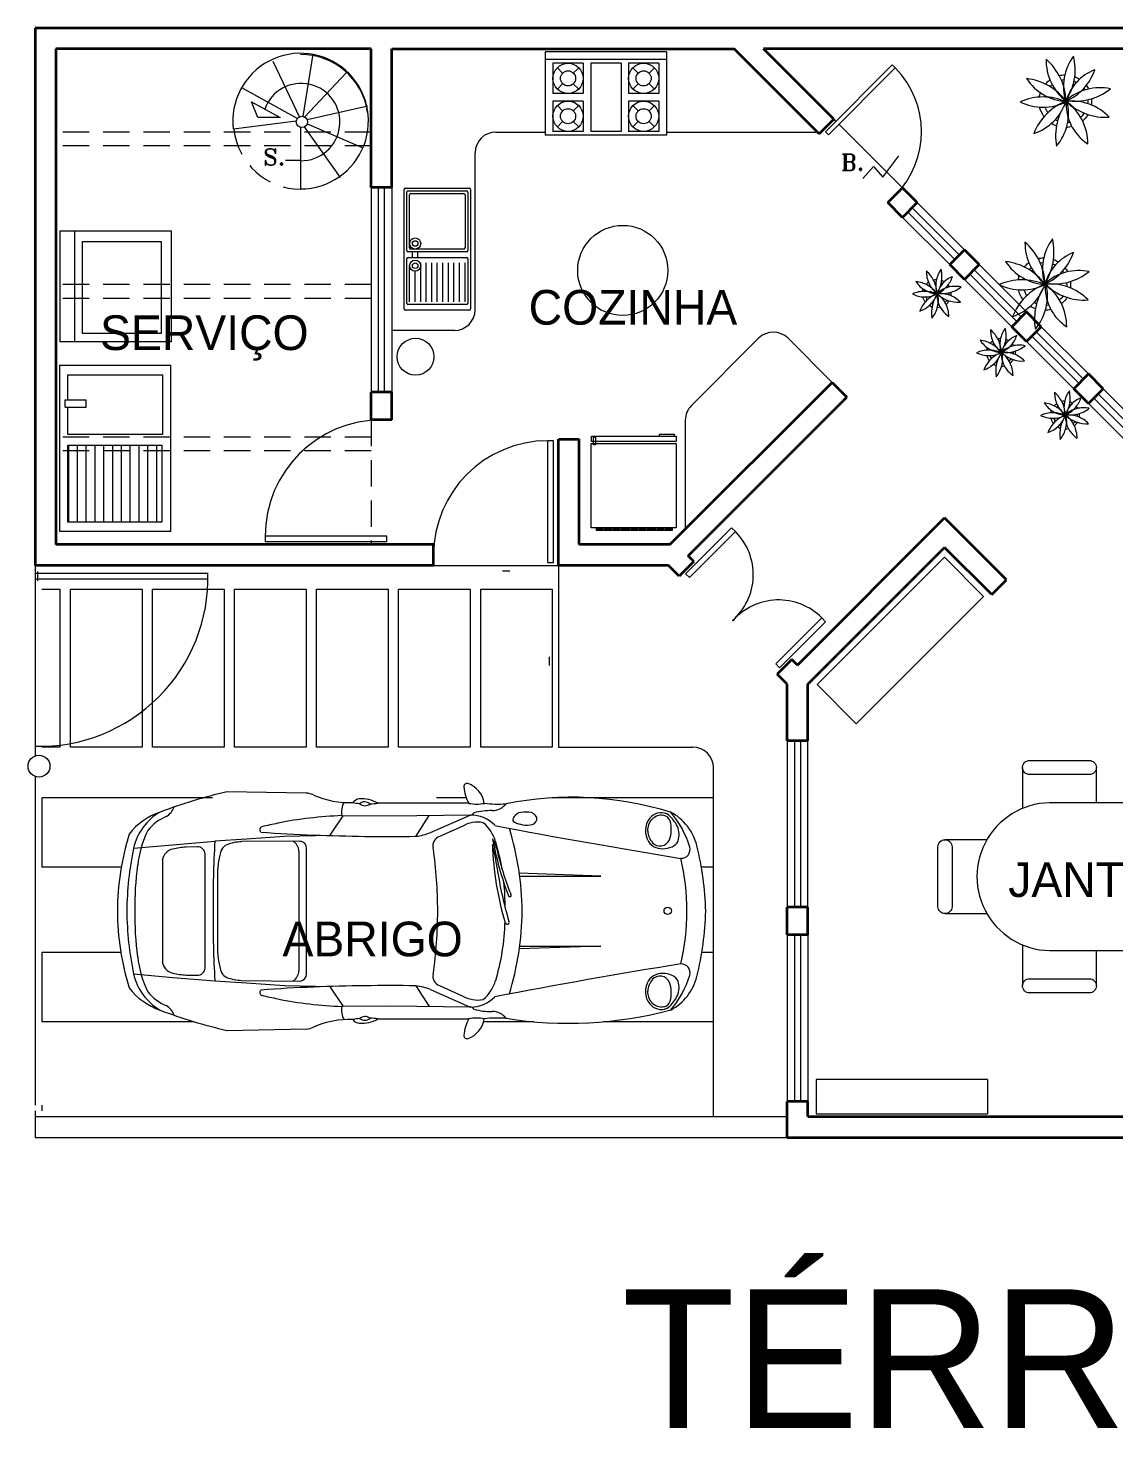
# Model space of a CAD drawing. Header units: millimetres. Extents: x 283.2 to 350.7, y 104.5 to 135.2.
# Drawn here: x 283.19 to 291.02, y 124.48 to 134.59 of the extents above; entities that cross this region are included whole.
import ezdxf

# ---------------------------------------------------------------- set-up
doc = ezdxf.new("R2010")
doc.units = ezdxf.units.MM
doc.linetypes.add('DASHED2', pattern=[9.525, 6.35, -3.175])
doc.layers.get('0').update_dxf_attribs({"lineweight": 0})
for name, color, linetype, lineweight in [('bajo', 5, 'Continuous', 13), ('carga', 6, 'Continuous', 35), ('muebles', 2, 'Continuous', 13), ('niveles', 40, 'Continuous', 0), ('nombres', 141, 'Continuous', 0), ('proyecciones', 202, 'DASHED2', 0), ('puertas y ventanas', 73, 'Continuous', 0), ('árboles', 74, 'Continuous', 0)]:
    doc.layers.add(name, color=color, linetype=linetype, lineweight=lineweight)
doc.styles.add('ROM103', font='romant.shx', dxfattribs={"height": 0.5})

msp = doc.modelspace()

# ---------------------------------------------------------------- hatches: boundary and pattern name
at = {"layer": 'niveles'}
h = msp.add_hatch(dxfattribs=at)
h.set_pattern_fill('LINE', color=256, scale=0.02, angle=90, style=0)
h.set_pattern_definition([(90, (415.88235, -8.42323), (-0.0635, 4e-18), [])])
h.paths.add_polyline_path([(283.48, 131.578), (283.48, 131.022), (284.157, 131.022), (284.157, 131.578)])

# ---------------------------------------------------------------- linework, layer by layer
at = {"layer": 'bajo'}
for p, q in [((285.667, 133.436), (285.667, 131.961)), ((285.817, 133.436), (285.817, 131.961)), ((289.606, 133.327), (289.947, 132.986)), ((289.5, 133.22), (289.841, 132.88)), ((290.053, 132.88), (290.394, 132.539)), ((289.947, 132.773), (290.288, 132.432)), ((290.5, 132.432), (290.841, 132.092)), ((290.394, 132.326), (290.735, 131.985)), ((290.947, 131.985), (291.288, 131.644)), ((290.841, 131.879), (291.182, 131.538)), ((288.667, 129.446), (288.667, 128.246)), ((288.817, 128.246), (288.817, 129.446)), ((288.667, 128.046), (288.667, 126.846)), ((288.817, 128.046), (288.817, 126.846)), ((283.242, 126.736), (288.667, 126.736)), ((283.242, 126.736), (283.242, 126.586)), ((283.242, 126.586), (288.667, 126.586))]:
    msp.add_line(p, q, dxfattribs=at)
at = {"layer": 'carga'}
for p, q in [((300.817, 134.586), (283.242, 134.586)), ((283.242, 134.586), (283.242, 130.711)), ((283.392, 134.436), (283.392, 130.861)), ((285.667, 134.436), (283.392, 134.436)), ((285.667, 133.436), (285.667, 134.436)), ((285.817, 133.436), (285.817, 134.436)), ((285.817, 134.436), (288.285, 134.436)), ((288.899, 133.822), (288.285, 134.436)), ((289.005, 133.928), (288.497, 134.436)), ((294.631, 134.436), (288.497, 134.436)), ((288.899, 133.822), (289.005, 133.928)), ((285.817, 133.436), (285.667, 133.436)), ((289.394, 133.327), (289.5, 133.433)), ((289.606, 133.327), (289.5, 133.433)), ((289.5, 133.22), (289.394, 133.327)), ((289.5, 133.22), (289.606, 133.327)), ((289.841, 132.88), (289.947, 132.986)), ((290.053, 132.88), (289.947, 132.986)), ((289.947, 132.773), (289.841, 132.88)), ((289.947, 132.773), (290.053, 132.88)), ((290.288, 132.432), (290.394, 132.539)), ((290.5, 132.432), (290.394, 132.539)), ((290.394, 132.326), (290.288, 132.432)), ((290.394, 132.326), (290.5, 132.432)), ((287.822, 130.861), (288.992, 132.031)), ((288.992, 132.031), (289.099, 131.925)), ((290.735, 131.985), (290.841, 132.092)), ((290.947, 131.985), (290.841, 132.092)), ((285.667, 131.761), (285.667, 131.961)), ((285.817, 131.961), (285.667, 131.961)), ((285.817, 131.761), (285.817, 131.961)), ((290.841, 131.879), (290.735, 131.985)), ((290.841, 131.879), (290.947, 131.985)), ((287.954, 130.78), (289.099, 131.925)), ((285.817, 131.761), (285.667, 131.761)), ((287.017, 131.621), (287.167, 131.621)), ((287.017, 130.711), (287.017, 131.621)), ((287.167, 130.861), (287.167, 131.621)), ((288.742, 129.992), (289.802, 131.053)), ((290.249, 130.606), (289.802, 131.053)), ((286.117, 130.861), (283.392, 130.861)), ((286.117, 130.711), (286.117, 130.861)), ((287.822, 130.861), (287.167, 130.861)), ((288.817, 129.855), (289.802, 130.841)), ((290.143, 130.5), (289.802, 130.841)), ((287.994, 130.74), (287.888, 130.634)), ((287.994, 130.74), (287.954, 130.78)), ((286.117, 130.711), (283.242, 130.711)), ((287.811, 130.711), (287.017, 130.711)), ((287.888, 130.634), (287.811, 130.711)), ((290.143, 130.5), (290.249, 130.606)), ((288.701, 130.032), (288.595, 129.926)), ((288.742, 129.992), (288.701, 130.032)), ((288.667, 129.855), (288.595, 129.926)), ((288.667, 129.446), (288.667, 129.855)), ((288.817, 129.446), (288.817, 129.855)), ((288.817, 129.446), (288.667, 129.446)), ((288.817, 128.246), (288.667, 128.246)), ((288.667, 128.046), (288.667, 128.246)), ((288.817, 128.046), (288.817, 128.246)), ((288.817, 128.046), (288.667, 128.046)), ((288.817, 126.846), (288.667, 126.846)), ((288.667, 126.586), (288.667, 126.846)), ((288.817, 126.736), (288.817, 126.846)), ((288.817, 126.736), (293.042, 126.736)), ((288.667, 126.586), (297.317, 126.586))]:
    msp.add_line(p, q, dxfattribs=at)
at = {"layer": 'muebles'}
for p, q in [((286.567, 133.836), (286.923, 133.836)), ((287.796, 133.836), (288.885, 133.836)), ((286.417, 132.555), (286.417, 133.686)), ((283.423, 133.124), (284.223, 133.124)), ((283.423, 132.324), (283.423, 133.124)), ((284.223, 133.124), (284.223, 132.324)), ((286.267, 132.405), (285.817, 132.405)), ((287.977, 131.864), (288.462, 132.349)), ((288.674, 132.349), (288.992, 132.031)), ((284.223, 132.324), (283.423, 132.324)), ((283.422, 132.155), (284.222, 132.155)), ((283.422, 130.955), (283.422, 132.155)), ((284.222, 130.955), (284.222, 132.155)), ((287.933, 131.758), (287.933, 130.972)), ((287.254, 131.589), (287.868, 131.589)), ((287.254, 130.983), (287.254, 131.589)), ((287.868, 131.589), (287.868, 130.983)), ((284.222, 130.955), (283.422, 130.955)), ((287.868, 130.983), (287.254, 130.983)), ((288.883, 129.851), (289.802, 130.77)), ((290.085, 130.487), (289.802, 130.77)), ((289.166, 129.568), (290.085, 130.487)), ((289.166, 129.568), (288.883, 129.851)), ((285.198, 129.069), (284.626, 129.078)), ((286.372, 128.996), (285.716, 128.996)), ((285.371, 128.766), (285.465, 128.906)), ((285.805, 128.903), (285.455, 128.906)), ((286.382, 128.91), (285.805, 128.903)), ((285.99, 128.757), (286.086, 128.907)), ((286.094, 128.785), (286.382, 128.91)), ((286.324, 128.829), (286.16, 128.755)), ((283.953, 128.672), (284.237, 128.697)), ((284.237, 128.697), (284.539, 128.722)), ((284.768, 128.737), (284.539, 128.722)), ((285.157, 128.723), (284.731, 128.719)), ((285.041, 128.755), (284.768, 128.737)), ((285.375, 128.763), (285.041, 128.755)), ((284.411, 128.681), (284.332, 128.68)), ((284.47, 128.218), (284.47, 128.629)), ((285.145, 128.65), (285.145, 128.218)), ((285.2, 128.218), (285.2, 128.671)), ((284.161, 128.585), (284.161, 128.218)), ((284.559, 128.492), (284.559, 128.218)), ((287.324, 128.471), (286.735, 128.492)), ((286.738, 128.471), (287.324, 128.471)), ((284.161, 128.218), (284.161, 127.852)), ((284.47, 127.807), (284.47, 128.218)), ((284.559, 128.218), (284.559, 127.944)), ((285.145, 128.218), (285.145, 127.787)), ((285.2, 127.766), (285.2, 128.218)), ((287.324, 127.966), (286.735, 127.945)), ((286.738, 127.966), (287.324, 127.966)), ((283.953, 127.765), (284.237, 127.739)), ((284.237, 127.739), (284.539, 127.715)), ((284.332, 127.757), (284.411, 127.756)), ((284.539, 127.715), (284.768, 127.7)), ((284.731, 127.718), (285.157, 127.714)), ((284.768, 127.7), (285.041, 127.682)), ((285.041, 127.682), (285.375, 127.674)), ((285.371, 127.67), (285.465, 127.531)), ((285.99, 127.68), (286.086, 127.53)), ((286.094, 127.652), (286.382, 127.526)), ((286.16, 127.681), (286.324, 127.608)), ((285.805, 127.533), (285.455, 127.531)), ((286.382, 127.526), (285.805, 127.533)), ((285.716, 127.441), (286.372, 127.441)), ((284.626, 127.358), (285.198, 127.368)), ((290.112, 127.003), (288.877, 127.003)), ((288.877, 127.003), (288.877, 126.757)), ((290.112, 127.003), (290.112, 126.757)), ((288.877, 126.757), (290.112, 126.757))]:
    msp.add_line(p, q, dxfattribs=at)
at = {"layer": 'muebles', "linetype": 'ByBlock'}
msp.add_line((287.796, 133.814), (286.923, 133.814), dxfattribs=at)
at = {"layer": 'muebles', "linetype": 'Continuous'}
for points in [[(290.898, 128.999), (290.898, 129.12), (290.898, 129.254, -0.414214), (290.847, 129.203), (290.416, 129.203, -0.414214), (290.365, 129.254, -0.414214), (290.416, 129.304), (290.847, 129.304, -0.414214), (290.898, 129.254, -0.414214), (290.847, 129.203), (290.416, 129.203, -0.414214), (290.365, 129.254), (290.365, 129.12), (290.365, 128.958)], [(290.109, 128.733), (289.939, 128.733), (289.806, 128.733, -0.414214), (289.857, 128.682), (289.857, 128.25, -0.414214), (289.806, 128.2, -0.414214), (289.755, 128.25), (289.755, 128.682, -0.414214), (289.806, 128.733, -0.414214), (289.857, 128.682), (289.857, 128.25, -0.414214), (289.806, 128.2), (289.939, 128.2), (290.109, 128.2)], [(290.365, 127.974), (290.365, 127.812), (290.365, 127.679, -0.414214), (290.416, 127.73), (290.847, 127.73, -0.414214), (290.898, 127.679, -0.414214), (290.847, 127.628), (290.416, 127.628, -0.414214), (290.365, 127.679, -0.414214), (290.416, 127.73), (290.847, 127.73, -0.414214), (290.898, 127.679), (290.898, 127.812), (290.898, 127.934)]]:
    msp.add_lwpolyline(points, format="xyb", dxfattribs=at)
msp.add_lwpolyline([(290.596, 127.934), (291.372, 127.934, 1), (291.372, 128.999), (290.596, 128.999, 1.05)], format="xyb", close=True, dxfattribs=at)
at = {"layer": 'muebles'}
for centre, radius in [((287.482, 132.838), 0.325), ((285.987, 132.216), 0.133), ((283.271, 129.263), 0.0789), ((287.806, 128.22), 0.0266)]:
    msp.add_circle(centre, radius, dxfattribs=at)
for centre, radius, start, end in [((286.567, 133.686), 0.15, 90, 180), ((286.267, 132.555), 0.15, 270, 0), ((288.568, 132.243), 0.15, 45, 135), ((288.083, 131.758), 0.15, 135, 180), ((286.359, 129.116), 0.023, 70.1431, 183.8648), ((286.607, 129.132), 0.272, 183.8648, 210.1685), ((286.305, 128.968), 0.18, 8.8679, 70.1431), ((285.426, 125.573), 3.595, 102.8425, 110.8764), ((285.183, 128.903), 0.167, 66.4092, 84.8776), ((285.515, 129.662), 0.662, 246.4092, 271.8107), ((285.583, 128.934), 0.13, 148.6574, 192.267), ((285.587, 128.965), 0.0622, 95.3542, 145.4257), ((285.641, 129.555), 0.564, 259.3013, 264.1004), ((285.599, 128.801), 0.227, 59.147, 94.6086), ((285.619, 128.944), 0.0619, 49.4755, 126.66), ((285.641, 129.555), 0.564, 271.9386, 277.6657), ((286.428, 129.29), 0.3, 259.298, 280.702), ((286.583, 129.864), 0.874, 263.421, 273.7212), ((287.115, 126.642), 2.397, 72.7145, 101.4332), ((284.287, 128.499), 0.456, 108.1752, 143.18), ((284.343, 128.586), 0.399, 119.8026, 167.5748), ((284.313, 128.595), 0.329, 112.1318, 141.4509), ((284.124, 129.01), 0.128, 300.5565, 341.0931), ((285.574, 125.9), 3.009, 92.2624, 101.1315), ((285.623, 129.038), 0.06, 228.0423, 308.0932), ((286.382, 128.939), 0.0287, 270.59, 334.0552), ((286.384, 128.668), 0.243, 44.0395, 90.269), ((286.534, 128.438), 0.505, 89.2761, 104.4814), ((286.542, 129.064), 0.121, 269.0984, 323.6975), ((286.759, 128.857), 0.0745, 111.2471, 155.9991), ((286.785, 128.623), 0.309, 86.289, 99.9756), ((286.806, 128.872), 0.0587, 19.9709, 91.0187), ((287.76, 128.822), 0.106, 67.5905, 142.0099), ((287.762, 128.81), 0.0991, 80.8837, 135.6821), ((287.769, 128.852), 0.0561, 15.8822, 80.8837), ((287.65, 128.721), 0.25, 28.3468, 52.972), ((287.651, 128.598), 0.377, 14.1439, 62.0659), ((287.283, 128.472), 0.713, 16.9737, 40.1644), ((284.72, 128.471), 0.741, 153.6533, 174.0413), ((284.884, 128.806), 0.021, 103.6161, 235.3891), ((285.515, 126.202), 2.7, 101.1315, 103.6161), ((286.433, 128.651), 0.209, 78.259, 121.4614), ((286.289, 128.636), 0.288, 16.6895, 49.6979), ((295.571, 176.002), 48.02, 259.1821, 260.8095), ((284.594, 128.187), 2.163, 0.8207, 16.9087), ((286.711, 128.879), 0.0224, 157.0168, 240.8966), ((286.81, 129.127), 0.29, 247.6789, 260.1369), ((286.792, 128.999), 0.161, 258.7083, 283.6051), ((286.82, 128.884), 0.0421, 283.6051, 10.8943), ((287.791, 128.798), 0.146, 142.0099, 212.6271), ((287.77, 128.803), 0.109, 135.6821, 183.9375), ((287.802, 128.805), 0.141, 183.9375, 221.0448), ((287.613, 128.808), 0.219, 339.8732, 15.8822), ((287.737, 128.768), 0.151, 348.3714, 28.3468), ((285.74, 128.207), 1.904, 162.7318, 179.6571), ((292, 128.272), 7.474, 176.5489, 180.4114), ((284.651, 128.632), 0.069, 110.6716, 155.0531), ((284.748, 128.374), 0.345, 92.7923, 110.6716), ((285.416, 134.819), 6.055, 264.8428, 268.4528), ((285.064, 128.652), 0.0806, 358.3469, 60.5779), ((285.15, 128.673), 0.05, 356.6613, 81.6502), ((285.79, 141.475), 12.719, 267.5803, 270.8999), ((285.947, 129.132), 0.377, 276.5342, 292.9878), ((286.18, 128.691), 0.0678, 106.8548, 194.226), ((288.693, 128.759), 2.152, 181.6045, 196.9212), ((284.809, 128.27), 1.786, 8.2627, 13.8902), ((288.949, 129.184), 2.447, 190.4806, 200.4589), ((286.364, 128.626), 0.212, 12.8462, 32.2634), ((285.021, 128.256), 1.612, 9.5681, 16.6895), ((287.757, 128.777), 0.106, 212.6271, 249.5137), ((287.75, 128.761), 0.0734, 221.0448, 337.4369), ((287.814, 128.752), 0.0721, 302.2073, 348.3714), ((286.293, 128.192), 2.389, 168.4166, 179.3674), ((284.257, 128.57), 0.0977, 102.2843, 171.4071), ((284.393, 127.946), 0.736, 94.7675, 102.2843), ((284.414, 128.625), 0.0564, 4.5093, 93.2074), ((285.006, 128.504), 0.447, 159.3212, 181.4437), ((282.556, 128.195), 3.591, 0.3658, 7.6579), ((288.829, 129.188), 2.316, 192.8462, 201.4384), ((287.773, 128.818), 0.15, 249.5137, 302.2073), ((287.905, 128.661), 0.0622, 266.5497, 16.9737), ((286.092, 128.201), 1.853, 0.5385, 12.4164), ((285.937, 128.166), 2.144, 1.3863, 14.1439), ((286.212, 128.239), 2.251, 172.1028, 180.5274), ((289.203, 128.909), 2.655, 188.2627, 196.7299), ((285.021, 128.256), 1.612, 359.6179, 5.9686), ((286.667, 128.333), 0.0107, 200.4589, 54.6463), ((285.74, 128.23), 1.904, 180.3429, 197.2682), ((286.293, 128.245), 2.389, 180.6326, 191.5834), ((286.212, 128.198), 2.251, 179.4726, 187.8972), ((292, 128.165), 7.474, 179.5886, 183.4511), ((282.556, 128.241), 3.591, 352.3421, 359.6342), ((284.594, 128.249), 2.163, 343.0913, 359.1793), ((286.092, 128.236), 1.853, 347.5836, 359.4615), ((285.937, 128.27), 2.144, 345.8561, 358.6137), ((285.021, 128.181), 1.612, 343.3105, 358.5788), ((286.648, 128.137), 0.0143, 196.9212, 29.452), ((284.72, 127.965), 0.741, 185.9587, 206.3467), ((285.006, 127.933), 0.447, 178.5563, 200.6788), ((284.257, 127.867), 0.0977, 188.5929, 257.7157), ((284.414, 127.812), 0.0564, 266.7926, 355.4907), ((285.064, 127.785), 0.0806, 299.4221, 1.6531), ((295.571, 80.434), 48.02, 99.1905, 100.8179), ((287.905, 127.775), 0.0622, 343.0263, 93.4503), ((284.343, 127.851), 0.399, 192.4252, 240.1974), ((284.393, 128.49), 0.736, 257.7157, 265.2325), ((284.651, 127.804), 0.069, 204.9469, 249.3284), ((284.748, 128.063), 0.345, 249.3284, 267.2077), ((285.15, 127.763), 0.05, 278.3498, 3.3387), ((285.79, 114.962), 12.719, 89.1001, 92.4197), ((286.18, 127.746), 0.0678, 165.774, 253.1452), ((286.289, 127.801), 0.288, 310.3021, 343.3105), ((287.791, 127.639), 0.146, 147.3729, 217.9901), ((287.802, 127.632), 0.141, 138.9552, 176.0625), ((287.757, 127.66), 0.106, 110.4863, 147.3729), ((287.75, 127.676), 0.0734, 22.5631, 138.9552), ((287.773, 127.619), 0.15, 57.7927, 110.4863), ((287.613, 127.629), 0.219, 344.1178, 20.1268), ((287.283, 127.965), 0.713, 319.8356, 343.0263), ((287.651, 127.838), 0.377, 297.9341, 345.8561), ((287.814, 127.685), 0.0721, 11.6286, 57.7927), ((287.737, 127.669), 0.151, 331.6532, 11.6286), ((284.287, 127.938), 0.456, 216.82, 251.8248), ((284.313, 127.841), 0.329, 218.5491, 247.8682), ((284.884, 127.63), 0.021, 124.6109, 256.3839), ((285.416, 121.617), 6.055, 91.5472, 95.1572), ((285.515, 130.235), 2.7, 256.3839, 258.8685), ((285.574, 130.537), 3.009, 258.8685, 267.7376), ((285.947, 127.305), 0.377, 67.0122, 83.4658), ((286.433, 127.786), 0.209, 238.5386, 281.741), ((286.384, 127.769), 0.243, 269.731, 315.9605), ((287.77, 127.634), 0.109, 176.0625, 224.3179), ((287.65, 127.716), 0.25, 307.028, 331.6532), ((285.426, 130.863), 3.595, 249.1236, 257.1575), ((284.124, 127.426), 0.128, 18.9069, 59.4435), ((285.583, 127.503), 0.13, 167.733, 211.3426), ((286.382, 127.498), 0.0287, 25.9448, 89.41), ((286.534, 127.999), 0.505, 255.5186, 270.7239), ((286.542, 127.373), 0.121, 36.3025, 90.9016), ((287.092, 130.25), 2.841, 260.8502, 285.0021), ((287.76, 127.615), 0.106, 217.9901, 292.4095), ((287.762, 127.627), 0.0991, 224.3179, 279.1163), ((287.769, 127.584), 0.0561, 279.1163, 344.1178), ((285.183, 127.534), 0.167, 275.1224, 293.5908), ((285.515, 126.775), 0.662, 88.1893, 113.5908), ((285.641, 126.882), 0.564, 95.8996, 100.6987), ((285.587, 127.471), 0.0622, 214.5743, 264.6458), ((285.599, 127.636), 0.227, 265.3914, 300.853), ((285.623, 127.398), 0.06, 51.9068, 131.9577), ((285.619, 127.493), 0.0619, 233.34, 310.5245), ((285.641, 126.882), 0.564, 82.3343, 88.0614), ((286.607, 127.304), 0.272, 149.8315, 176.1352), ((286.305, 127.469), 0.18, 289.8569, 351.1321), ((286.428, 127.147), 0.3, 79.298, 100.702), ((286.583, 126.573), 0.874, 86.2788, 96.579), ((286.359, 127.321), 0.023, 176.1352, 289.8569)]:
    msp.add_arc(centre, radius, start, end, dxfattribs=at)
at = {"layer": 'niveles', "linetype": 'ByBlock'}
for p, q in [((286.923, 134.414), (286.923, 133.814)), ((287.796, 134.414), (286.923, 134.414)), ((287.796, 134.359), (286.923, 134.359)), ((287.796, 134.414), (287.796, 133.814)), ((286.978, 134.332), (286.978, 134.114)), ((287.196, 134.332), (286.978, 134.332)), ((287.01, 134.3), (287.048, 134.261)), ((287.164, 134.3), (287.125, 134.261)), ((287.196, 134.332), (287.196, 134.114)), ((287.251, 134.332), (287.251, 133.841)), ((287.469, 134.332), (287.251, 134.332)), ((287.469, 134.332), (287.469, 133.841)), ((287.741, 134.332), (287.523, 134.332)), ((287.523, 134.332), (287.523, 134.114)), ((287.555, 134.3), (287.594, 134.261)), ((287.71, 134.3), (287.671, 134.261)), ((287.741, 134.332), (287.741, 134.114)), ((287.048, 134.184), (287.01, 134.146)), ((287.125, 134.184), (287.164, 134.146)), ((287.594, 134.184), (287.555, 134.146)), ((287.671, 134.184), (287.71, 134.146)), ((287.196, 134.114), (286.978, 134.114)), ((287.196, 134.059), (286.978, 134.059)), ((286.978, 134.059), (286.978, 133.841)), ((287.196, 134.059), (287.196, 133.841)), ((287.741, 134.114), (287.523, 134.114)), ((287.741, 134.059), (287.523, 134.059)), ((287.523, 134.059), (287.523, 133.841)), ((287.741, 134.059), (287.741, 133.841)), ((287.01, 134.027), (287.048, 133.989)), ((287.164, 134.027), (287.125, 133.989)), ((287.555, 134.027), (287.594, 133.989)), ((287.71, 134.027), (287.671, 133.989)), ((287.048, 133.911), (287.01, 133.873)), ((287.125, 133.911), (287.164, 133.873)), ((287.594, 133.911), (287.555, 133.873)), ((287.671, 133.911), (287.71, 133.873)), ((287.196, 133.841), (286.978, 133.841)), ((287.469, 133.841), (287.251, 133.841)), ((287.741, 133.841), (287.523, 133.841)), ((285.904, 132.562), (285.904, 133.422)), ((285.914, 133.432), (286.374, 133.432)), ((285.924, 132.982), (285.924, 133.402)), ((285.934, 133.412), (286.354, 133.412)), ((285.944, 133.002), (285.944, 133.382)), ((285.954, 133.392), (286.334, 133.392)), ((286.344, 133.382), (286.344, 133.002)), ((286.364, 133.402), (286.364, 132.982)), ((286.384, 133.422), (286.384, 132.562)), ((286.354, 132.972), (285.934, 132.972)), ((286.334, 132.992), (285.954, 132.992)), ((285.964, 132.932), (285.964, 132.972)), ((286.004, 132.932), (286.004, 132.972)), ((285.924, 132.602), (285.924, 132.922)), ((285.934, 132.932), (286.354, 132.932)), ((285.944, 132.612), (285.944, 132.872)), ((286.024, 132.612), (286.024, 132.892)), ((286.064, 132.612), (286.064, 132.892)), ((286.104, 132.612), (286.104, 132.892)), ((286.144, 132.612), (286.144, 132.892)), ((286.184, 132.612), (286.184, 132.892)), ((286.224, 132.612), (286.224, 132.892)), ((286.264, 132.612), (286.264, 132.892)), ((286.304, 132.612), (286.304, 132.892)), ((286.344, 132.612), (286.344, 132.892)), ((286.364, 132.922), (286.364, 132.602)), ((285.984, 132.612), (285.984, 132.832)), ((286.374, 132.552), (285.914, 132.552)), ((286.354, 132.592), (285.934, 132.592)), ((285.984, 132.612), (285.984, 132.612)), ((286.064, 132.612), (286.064, 132.612)), ((286.104, 132.612), (286.104, 132.612)), ((286.144, 132.612), (286.144, 132.612)), ((286.184, 132.612), (286.184, 132.612))]:
    msp.add_line(p, q, dxfattribs=at)
at = {"layer": 'niveles'}
for p, q in [((289.005, 133.928), (289.019, 133.913)), ((289.04, 133.892), (289.5, 133.433)), ((283.526, 133.121), (283.526, 132.329)), ((283.456, 131.903), (283.456, 131.853)), ((283.611, 131.903), (283.456, 131.903)), ((283.459, 131.853), (283.611, 131.853)), ((283.611, 131.853), (283.611, 131.903)), ((287.255, 131.604), (287.255, 131.642)), ((287.255, 131.642), (287.867, 131.642)), ((287.271, 131.58), (287.271, 131.636)), ((287.271, 131.636), (287.284, 131.636)), ((287.284, 131.636), (287.284, 131.58)), ((287.855, 131.656), (287.744, 131.656)), ((287.744, 131.656), (287.744, 131.642)), ((287.855, 131.642), (287.855, 131.656)), ((287.867, 131.642), (287.867, 131.604)), ((287.867, 131.604), (287.255, 131.604)), ((287.284, 131.58), (287.271, 131.58)), ((287.289, 130.983), (287.289, 130.962)), ((287.839, 130.962), (287.289, 130.962)), ((287.299, 130.983), (287.299, 130.962)), ((287.309, 130.983), (287.309, 130.962)), ((287.319, 130.983), (287.319, 130.962)), ((287.329, 130.983), (287.329, 130.962)), ((287.339, 130.983), (287.339, 130.962)), ((287.349, 130.983), (287.349, 130.962)), ((287.359, 130.983), (287.359, 130.962)), ((287.369, 130.983), (287.369, 130.962)), ((287.379, 130.983), (287.379, 130.962)), ((287.389, 130.983), (287.389, 130.962)), ((287.399, 130.983), (287.399, 130.962)), ((287.409, 130.983), (287.409, 130.962)), ((287.419, 130.983), (287.419, 130.962)), ((287.429, 130.983), (287.429, 130.962)), ((287.439, 130.983), (287.439, 130.962)), ((287.449, 130.983), (287.449, 130.962)), ((287.459, 130.983), (287.459, 130.962)), ((287.469, 130.983), (287.469, 130.962)), ((287.479, 130.983), (287.479, 130.962)), ((287.489, 130.983), (287.489, 130.962)), ((287.499, 130.983), (287.499, 130.962)), ((287.509, 130.983), (287.509, 130.962)), ((287.519, 130.983), (287.519, 130.962)), ((287.529, 130.983), (287.529, 130.962)), ((287.539, 130.983), (287.539, 130.962)), ((287.549, 130.983), (287.549, 130.962)), ((287.559, 130.983), (287.559, 130.962)), ((287.569, 130.983), (287.569, 130.962)), ((287.579, 130.983), (287.579, 130.962)), ((287.589, 130.983), (287.589, 130.962)), ((287.599, 130.983), (287.599, 130.962)), ((287.609, 130.983), (287.609, 130.962)), ((287.619, 130.983), (287.619, 130.962)), ((287.629, 130.983), (287.629, 130.962)), ((287.639, 130.983), (287.639, 130.962)), ((287.649, 130.983), (287.649, 130.962)), ((287.659, 130.983), (287.659, 130.962)), ((287.669, 130.983), (287.669, 130.962)), ((287.679, 130.983), (287.679, 130.962)), ((287.689, 130.983), (287.689, 130.962)), ((287.699, 130.983), (287.699, 130.962)), ((287.709, 130.983), (287.709, 130.962)), ((287.719, 130.983), (287.719, 130.962)), ((287.729, 130.983), (287.729, 130.962)), ((287.739, 130.983), (287.739, 130.962)), ((287.749, 130.983), (287.749, 130.962)), ((287.759, 130.983), (287.759, 130.962)), ((287.769, 130.983), (287.769, 130.962)), ((287.779, 130.983), (287.779, 130.962)), ((287.789, 130.983), (287.789, 130.962)), ((287.799, 130.983), (287.799, 130.962)), ((287.809, 130.983), (287.809, 130.962)), ((287.819, 130.983), (287.819, 130.962)), ((287.829, 130.983), (287.829, 130.962)), ((287.839, 130.983), (287.839, 130.962)), ((283.242, 130.711), (283.242, 129.337)), ((286.117, 130.711), (287.017, 130.711)), ((287.017, 130.711), (287.017, 129.401)), ((287.017, 129.401), (287.986, 129.401)), ((288.136, 126.736), (288.136, 129.251)), ((283.242, 129.19), (283.242, 126.819)), ((284.523, 129.035), (283.292, 129.035)), ((283.292, 129.035), (283.292, 128.535)), ((286.353, 129.035), (286.138, 129.035)), ((288.136, 129.035), (286.972, 129.035)), ((283.864, 128.535), (283.292, 128.535)), ((288.136, 128.535), (288.049, 128.535)), ((283.861, 127.92), (283.292, 127.92)), ((283.292, 127.92), (283.292, 127.42)), ((288.136, 127.92), (288.052, 127.92)), ((284.393, 127.42), (283.292, 127.42)), ((286.841, 127.42), (286.479, 127.42)), ((288.136, 127.42), (287.343, 127.42)), ((283.242, 126.779), (283.242, 126.736))]:
    msp.add_line(p, q, dxfattribs=at)
for points in [[(284.151, 133.046), (284.151, 132.384), (283.584, 132.384), (283.584, 133.046)], [(283.48, 131.022), (283.48, 131.578), (284.157, 131.578), (284.157, 131.022)], [(283.498, 130.54), (284.014, 130.54), (284.014, 129.401), (283.498, 129.401)], [(284.09, 130.54), (284.606, 130.54), (284.606, 129.401), (284.09, 129.401)], [(284.681, 130.54), (285.197, 130.54), (285.197, 129.401), (284.681, 129.401)], [(285.273, 130.54), (285.789, 130.54), (285.789, 129.401), (285.273, 129.401)], [(285.865, 130.54), (286.381, 130.54), (286.381, 129.401), (285.865, 129.401)], [(286.457, 130.54), (286.972, 130.54), (286.972, 129.401), (286.457, 129.401)]]:
    msp.add_lwpolyline(points, close=True, dxfattribs=at)
for points in [[(283.48, 131.903), (283.48, 132.084), (284.162, 132.084), (284.162, 131.654), (283.48, 131.654), (283.48, 131.853)], [(283.292, 130.54), (283.422, 130.54), (283.422, 129.401), (283.292, 129.401)]]:
    msp.add_lwpolyline(points, dxfattribs=at)
at = {"layer": 'niveles', "linetype": 'ByBlock'}
for centre, radius in [((287.087, 134.223), 0.109), ((287.087, 134.223), 0.0545), ((287.632, 134.223), 0.109), ((287.632, 134.223), 0.0545), ((287.087, 133.95), 0.109), ((287.632, 133.95), 0.109), ((287.087, 133.95), 0.0545), ((287.632, 133.95), 0.0545), ((285.984, 133.032), 0.04), ((285.984, 133.032), 0.02), ((285.984, 132.872), 0.04), ((285.984, 132.872), 0.02)]:
    msp.add_circle(centre, radius, dxfattribs=at)
for centre, start, end in [((285.914, 133.422), 90, 180), ((285.934, 133.402), 90, 180), ((285.954, 133.382), 90, 180), ((286.334, 133.382), 0, 90), ((286.354, 133.402), 0, 90), ((286.374, 133.422), 0, 90), ((285.934, 132.982), 180, 270), ((285.954, 133.002), 180, 270), ((286.334, 133.002), 270, 0), ((286.354, 132.982), 270, 360), ((285.934, 132.922), 90, 180), ((286.354, 132.922), 0, 90), ((285.914, 132.562), 180, 270), ((285.934, 132.602), 180, 270), ((286.354, 132.602), 270, 360), ((286.374, 132.562), 270, 0)]:
    msp.add_arc(centre, 0.01, start, end, dxfattribs=at)
at = {"layer": 'niveles'}
msp.add_arc((287.986, 129.251), 0.15, 0, 90, dxfattribs=at)
at = {"layer": 'nombres'}
for p, q in [((289.357, 133.511), (289.472, 133.664)), ((289.214, 133.502), (289.291, 133.588)), ((289.291, 133.588), (289.357, 133.511)), ((286.613, 130.672), (286.666, 130.672)), ((286.953, 129.988), (286.953, 130.052))]:
    msp.add_line(p, q, dxfattribs=at)
at = {"layer": 'proyecciones', "ltscale": 0.03}
for p, q in [((285.667, 133.836), (283.392, 133.836)), ((285.667, 133.736), (283.392, 133.736)), ((285.667, 132.736), (283.392, 132.736)), ((285.667, 132.636), (283.392, 132.636)), ((285.667, 131.761), (285.667, 130.861)), ((285.667, 131.636), (283.392, 131.636)), ((285.667, 131.536), (283.392, 131.536))]:
    msp.add_line(p, q, dxfattribs=at)
msp.add_arc((285.16, 133.909), 0.486, 186.2106, 269.7808, dxfattribs=at)
at = {"layer": 'puertas y ventanas'}
for p, q in [((285.246, 134.398), (285.173, 133.949)), ((285.15, 133.946), (284.96, 134.345)), ((285.187, 133.944), (285.488, 134.266)), ((288.944, 133.838), (289.426, 134.32)), ((288.965, 133.817), (289.447, 134.299)), ((289.447, 134.299), (289.426, 134.32)), ((284.731, 134.156), (285.135, 133.933)), ((284.804, 134.054), (285.011, 133.94)), ((284.849, 133.94), (284.804, 134.054)), ((285.643, 134.022), (285.204, 133.924)), ((285.127, 133.914), (284.674, 133.856)), ((285.011, 133.94), (284.849, 133.94)), ((285.158, 133.87), (285.158, 133.425)), ((285.446, 133.509), (285.187, 133.874)), ((285.205, 133.895), (285.603, 133.724)), ((288.944, 133.838), (288.965, 133.817)), ((285.158, 133.63), (285.049, 133.63)), ((285.72, 131.961), (285.72, 133.436)), ((285.764, 131.961), (285.764, 133.436)), ((289.878, 132.917), (289.537, 133.258)), ((289.91, 132.948), (289.569, 133.289)), ((290.357, 132.501), (290.016, 132.842)), ((290.325, 132.47), (289.985, 132.811)), ((290.773, 132.023), (290.432, 132.364)), ((290.804, 132.054), (290.463, 132.395)), ((291.251, 131.607), (290.91, 131.948)), ((291.22, 131.576), (290.879, 131.917)), ((286.941, 130.731), (286.941, 131.61)), ((286.981, 131.61), (286.941, 131.61)), ((286.981, 130.731), (286.981, 131.61)), ((284.902, 130.921), (284.902, 130.881)), ((285.781, 130.921), (284.902, 130.921)), ((285.781, 130.881), (285.781, 130.921)), ((288.265, 130.982), (287.934, 130.651)), ((288.295, 130.955), (287.963, 130.623)), ((288.295, 130.955), (288.265, 130.982)), ((285.781, 130.881), (284.902, 130.881)), ((286.941, 130.731), (286.981, 130.731)), ((283.242, 130.654), (284.49, 130.654)), ((283.242, 130.614), (284.49, 130.614)), ((283.261, 130.667), (283.261, 130.599)), ((287.934, 130.651), (287.963, 130.623)), ((288.273, 130.313), (288.274, 130.311)), ((288.917, 130.333), (288.585, 130.001)), ((288.917, 130.333), (288.945, 130.305)), ((288.944, 130.303), (288.613, 129.973)), ((288.585, 130.001), (288.613, 129.973)), ((288.72, 129.446), (288.72, 128.246)), ((288.764, 129.446), (288.764, 128.246)), ((288.72, 128.046), (288.72, 126.846)), ((288.764, 128.046), (288.764, 126.846)), ((283.292, 126.819), (283.291, 126.779))]:
    msp.add_line(p, q, dxfattribs=at)
msp.add_circle((285.167, 133.909), 0.0403, dxfattribs=at)
for centre, radius, start, end in [((285.158, 133.915), 0.489, 270.0332, 186.9181), ((285.16, 133.909), 0.486, 8.1517, 90.2855), ((288.987, 133.839), 0.65, 315, 45), ((285.162, 133.908), 0.279, 269.2415, 160.4673), ((285.742, 130.921), 0.84, 90, 180), ((286.941, 130.786), 0.824, 90, 180), ((287.983, 130.644), 0.44, 311.1399, 45), ((283.274, 130.622), 1.216, 268.457, 1.5041), ((288.606, 130.022), 0.44, 45, 138.8601)]:
    msp.add_arc(centre, radius, start, end, dxfattribs=at)
at = {"layer": 'árboles', "linetype": 'Continuous'}
for points in [[(290.68, 134.058, 0.103054), (290.639, 134.225, 0.103089), (290.535, 134.361, 0.116445), (290.572, 134.193, 0.116489)], [(290.676, 134.058, 0.103081), (290.739, 134.214, 0.103069), (290.733, 134.383, 0.116479), (290.666, 134.227, 0.116464)], [(290.68, 134.059, 0.103098), (290.807, 134.15, 0.103057), (290.886, 134.285, 0.1165), (290.756, 134.196, 0.116448)], [(290.681, 134.056, 0.103066), (290.555, 134.168, 0.103096), (290.395, 134.221, 0.116459), (290.518, 134.104, 0.116496)], [(290.68, 134.063, 0.103091), (290.849, 134.072, 0.103074), (290.999, 134.148, 0.11649), (290.83, 134.143, 0.116468)], [(290.68, 134.054, 0.103091), (290.514, 134.089, 0.103091), (290.349, 134.054, 0.116489), (290.514, 134.015, 0.116489)], [(290.68, 134.059, 0.103096), (290.539, 133.966, 0.103062), (290.446, 133.825, 0.116497), (290.591, 133.914, 0.116454)], [(290.687, 134.059, 0.101826), (290.615, 133.904, 0.101811), (290.61, 133.733, 0.116473), (290.687, 133.887, 0.116454)], [(290.68, 134.056, 0.103075), (290.824, 133.967, 0.103102), (290.991, 133.943, 0.116469), (290.849, 134.036, 0.116502)], [(290.68, 134.059, 0.086969), (290.695, 133.939, 0.086986), (290.749, 133.832, 0.087005), (290.837, 133.75, 0.116456), (290.795, 133.923, 0.116489)], [(290.528, 132.74, 0.103054), (290.487, 132.906, 0.103089), (290.383, 133.043, 0.116445), (290.42, 132.874, 0.116489)], [(290.524, 132.739, 0.103081), (290.586, 132.896, 0.103069), (290.581, 133.065, 0.116479), (290.514, 132.909, 0.116464)], [(290.528, 132.74, 0.103098), (290.654, 132.832, 0.103057), (290.733, 132.967, 0.1165), (290.604, 132.878, 0.116448)], [(289.747, 132.67, 0.103081), (289.781, 132.755, 0.103069), (289.778, 132.846, 0.116479), (289.742, 132.762, 0.116464)], [(290.528, 132.737, 0.103066), (290.403, 132.85, 0.103096), (290.242, 132.902, 0.116459), (290.366, 132.786, 0.116496)], [(290.528, 132.745, 0.103091), (290.696, 132.754, 0.103074), (290.847, 132.83, 0.11649), (290.677, 132.825, 0.116468)], [(289.75, 132.669, 0.103066), (289.682, 132.73, 0.103096), (289.596, 132.758, 0.116459), (289.662, 132.696, 0.116496)], [(289.749, 132.671, 0.103054), (289.727, 132.76, 0.103089), (289.672, 132.834, 0.116445), (289.691, 132.743, 0.116489)], [(289.75, 132.671, 0.103098), (289.818, 132.72, 0.103057), (289.86, 132.793, 0.1165), (289.791, 132.745, 0.116448)], [(290.527, 132.736, 0.103091), (290.362, 132.77, 0.103091), (290.197, 132.736, 0.116489), (290.362, 132.697, 0.116489)], [(290.528, 132.74, 0.103096), (290.387, 132.648, 0.103062), (290.294, 132.506, 0.116497), (290.439, 132.596, 0.116454)], [(290.535, 132.74, 0.101826), (290.463, 132.585, 0.101811), (290.458, 132.415, 0.116473), (290.535, 132.568, 0.116454)], [(290.528, 132.74, 0.086969), (290.543, 132.621, 0.086986), (290.597, 132.514, 0.087005), (290.684, 132.432, 0.116456), (290.643, 132.604, 0.116489)], [(290.528, 132.738, 0.103075), (290.671, 132.649, 0.103102), (290.838, 132.625, 0.116469), (290.696, 132.718, 0.116502)], [(289.749, 132.669, 0.103091), (289.66, 132.687, 0.103091), (289.571, 132.669, 0.116489), (289.66, 132.647, 0.116489)], [(289.75, 132.671, 0.103096), (289.673, 132.621, 0.103062), (289.624, 132.545, 0.116497), (289.701, 132.593, 0.116454)], [(289.753, 132.671, 0.101826), (289.715, 132.587, 0.101811), (289.712, 132.495, 0.116473), (289.753, 132.578, 0.116454)], [(289.75, 132.671, 0.086969), (289.757, 132.607, 0.086986), (289.787, 132.549, 0.087005), (289.834, 132.505, 0.116456), (289.811, 132.598, 0.116489)], [(289.75, 132.673, 0.103091), (289.84, 132.678, 0.103074), (289.922, 132.719, 0.11649), (289.83, 132.717, 0.116468)], [(289.75, 132.67, 0.103075), (289.827, 132.622, 0.103102), (289.917, 132.609, 0.116469), (289.84, 132.659, 0.116502)], [(290.213, 132.245, 0.103066), (290.145, 132.306, 0.103096), (290.059, 132.335, 0.116459), (290.125, 132.272, 0.116496)], [(290.212, 132.247, 0.103054), (290.191, 132.337, 0.103089), (290.135, 132.41, 0.116445), (290.154, 132.319, 0.116489)], [(290.21, 132.247, 0.103081), (290.244, 132.331, 0.103069), (290.241, 132.422, 0.116479), (290.205, 132.338, 0.116464)], [(290.213, 132.247, 0.103098), (290.281, 132.296, 0.103057), (290.324, 132.369, 0.1165), (290.254, 132.321, 0.116448)], [(290.212, 132.245, 0.103091), (290.123, 132.263, 0.103091), (290.034, 132.245, 0.116489), (290.123, 132.224, 0.116489)], [(290.213, 132.247, 0.103096), (290.136, 132.197, 0.103062), (290.087, 132.121, 0.116497), (290.164, 132.169, 0.116454)], [(290.216, 132.247, 0.101826), (290.178, 132.164, 0.101811), (290.175, 132.071, 0.116473), (290.216, 132.154, 0.116454)], [(290.213, 132.247, 0.086969), (290.221, 132.183, 0.086986), (290.25, 132.125, 0.087005), (290.297, 132.081, 0.116456), (290.274, 132.174, 0.116489)], [(290.213, 132.249, 0.103091), (290.303, 132.254, 0.103074), (290.385, 132.295, 0.11649), (290.293, 132.293, 0.116468)], [(290.213, 132.246, 0.103075), (290.29, 132.198, 0.103102), (290.38, 132.185, 0.116469), (290.303, 132.235, 0.116502)], [(290.675, 131.795, 0.103054), (290.653, 131.885, 0.103089), (290.597, 131.959, 0.116445), (290.616, 131.868, 0.116489)], [(290.673, 131.795, 0.103081), (290.706, 131.879, 0.103069), (290.703, 131.97, 0.116479), (290.667, 131.886, 0.116464)], [(290.675, 131.794, 0.103066), (290.607, 131.854, 0.103096), (290.521, 131.883, 0.116459), (290.587, 131.82, 0.116496)], [(290.675, 131.795, 0.103098), (290.743, 131.845, 0.103057), (290.786, 131.918, 0.1165), (290.716, 131.87, 0.116448)], [(290.675, 131.798, 0.103091), (290.766, 131.803, 0.103074), (290.847, 131.844, 0.11649), (290.755, 131.841, 0.116468)], [(290.674, 131.793, 0.103091), (290.585, 131.812, 0.103091), (290.496, 131.793, 0.116489), (290.585, 131.772, 0.116489)], [(290.675, 131.795, 0.103096), (290.599, 131.746, 0.103062), (290.549, 131.669, 0.116497), (290.627, 131.718, 0.116454)], [(290.679, 131.795, 0.101826), (290.64, 131.712, 0.101811), (290.637, 131.62, 0.116473), (290.678, 131.703, 0.116454)], [(290.675, 131.795, 0.086969), (290.683, 131.731, 0.086986), (290.712, 131.673, 0.087005), (290.759, 131.629, 0.116456), (290.737, 131.722, 0.116489)], [(290.675, 131.794, 0.103075), (290.752, 131.746, 0.103102), (290.842, 131.733, 0.116469), (290.766, 131.783, 0.116502)]]:
    msp.add_lwpolyline(points, format="xyb", close=True, dxfattribs=at)
for points in [[(290.53, 134.181, -0.01961), (290.54, 134.192, -0.040101), (290.563, 134.212)], [(290.564, 134.163, -0.013709), (290.57, 134.169, -0.020594), (290.579, 134.177)], [(290.63, 134.243, -0.053778), (290.67, 134.248, -0.053778)], [(290.646, 134.211, -0.030144), (290.664, 134.214, -0.030144)], [(290.737, 134.204, -0.005462), (290.74, 134.203, -0.027751), (290.755, 134.195, -0.027751)], [(290.742, 134.235, -0.007162), (290.747, 134.233, -0.04551), (290.777, 134.217, -0.04551)], [(290.825, 134.173, -0.04102), (290.842, 134.146)], [(290.487, 134.088, -0.042856), (290.495, 134.119, -0.042856)], [(290.527, 134.088, -0.016061), (290.529, 134.098, -0.016061)], [(290.806, 134.15, -0.021721), (290.814, 134.139, -0.021721)], [(290.835, 134.069, -0.016949), (290.836, 134.059, -0.02823), (290.835, 134.041, -0.02823)], [(290.863, 134.077, -0.024307), (290.864, 134.058, -0.035638), (290.862, 134.031, -0.035638)], [(290.521, 133.947, -0.058947), (290.499, 133.986, -0.042188), (290.489, 134.016, -0.042188)], [(290.548, 133.975, -0.042822), (290.536, 133.999, -0.028142), (290.53, 134.016, -0.028142)], [(290.81, 133.973, -0.050072), (290.79, 133.948, -0.013625), (290.784, 133.943, -0.013625)], [(290.838, 133.962, -0.064076), (290.808, 133.924, -0.01734), (290.799, 133.915, -0.01734)], [(290.61, 133.88, -0.011973), (290.602, 133.883, -0.042198), (290.573, 133.898, -0.042198)], [(290.618, 133.916, -0.031186), (290.601, 133.925, -0.031186)], [(290.722, 133.875, -0.053096), (290.682, 133.869, -0.053096)], [(290.707, 133.905, -0.027036), (290.691, 133.903, -0.027036)], [(290.378, 132.863, -0.01961), (290.388, 132.874, -0.040101), (290.411, 132.894)], [(290.412, 132.844, -0.013709), (290.418, 132.85, -0.020594), (290.427, 132.859)], [(290.478, 132.924, -0.053778), (290.518, 132.929, -0.053778)], [(290.493, 132.892, -0.030144), (290.512, 132.895, -0.030144)], [(290.584, 132.885, -0.005462), (290.587, 132.884, -0.027751), (290.603, 132.877, -0.027751)], [(290.589, 132.917, -0.007162), (290.594, 132.915, -0.04551), (290.625, 132.899, -0.04551)], [(290.673, 132.854, -0.04102), (290.69, 132.828)], [(289.669, 132.737, -0.01961), (289.674, 132.743, -0.040101), (289.687, 132.754)], [(289.723, 132.77, -0.053778), (289.744, 132.773, -0.053778)], [(289.731, 132.753, -0.030144), (289.741, 132.754, -0.030144)], [(289.78, 132.749, -0.005462), (289.782, 132.749, -0.027751), (289.79, 132.744, -0.027751)], [(289.783, 132.766, -0.007162), (289.785, 132.765, -0.04551), (289.802, 132.756, -0.04551)], [(290.335, 132.769, -0.042856), (290.342, 132.801, -0.042856)], [(290.375, 132.77, -0.016061), (290.377, 132.78, -0.016061)], [(290.654, 132.832, -0.021721), (290.661, 132.82, -0.021721)], [(290.683, 132.751, -0.016949), (290.684, 132.74, -0.02823), (290.683, 132.723, -0.02823)], [(290.711, 132.758, -0.024307), (290.711, 132.74, -0.035638), (290.71, 132.713, -0.035638)], [(289.645, 132.687, -0.042856), (289.65, 132.704, -0.042856)], [(289.664, 132.611, -0.058947), (289.652, 132.632, -0.042188), (289.647, 132.648, -0.042188)], [(289.667, 132.687, -0.016061), (289.668, 132.692, -0.016061)], [(289.679, 132.626, -0.042822), (289.672, 132.639, -0.028142), (289.669, 132.648, -0.028142)], [(289.687, 132.727, -0.013709), (289.69, 132.73, -0.020594), (289.695, 132.735)], [(289.818, 132.72, -0.021721), (289.822, 132.714, -0.021721)], [(289.828, 132.732, -0.04102), (289.837, 132.718)], [(289.833, 132.677, -0.016949), (289.834, 132.671, -0.02823), (289.833, 132.661, -0.02823)], [(289.848, 132.681, -0.024307), (289.849, 132.671, -0.035638), (289.848, 132.656, -0.035638)], [(290.368, 132.628, -0.058947), (290.347, 132.667, -0.042188), (290.337, 132.698, -0.042188)], [(290.396, 132.657, -0.042822), (290.384, 132.681, -0.028142), (290.378, 132.697, -0.028142)], [(290.658, 132.654, -0.050072), (290.638, 132.63, -0.013625), (290.632, 132.624, -0.013625)], [(290.686, 132.644, -0.064076), (290.656, 132.606, -0.01734), (290.646, 132.597, -0.01734)], [(289.712, 132.574, -0.011973), (289.707, 132.576, -0.042198), (289.692, 132.584, -0.042198)], [(289.716, 132.594, -0.031186), (289.707, 132.599, -0.031186)], [(289.772, 132.572, -0.053096), (289.751, 132.569, -0.053096)], [(289.764, 132.588, -0.027036), (289.755, 132.587, -0.027036)], [(289.82, 132.624, -0.050072), (289.809, 132.611, -0.013625), (289.806, 132.608, -0.013625)], [(289.835, 132.619, -0.064076), (289.819, 132.598, -0.01734), (289.813, 132.594, -0.01734)], [(290.458, 132.561, -0.011973), (290.449, 132.565, -0.042198), (290.421, 132.579, -0.042198)], [(290.466, 132.597, -0.031186), (290.449, 132.606, -0.031186)], [(290.57, 132.556, -0.053096), (290.53, 132.55, -0.053096)], [(290.555, 132.587, -0.027036), (290.538, 132.585, -0.027036)], [(290.186, 132.346, -0.053778), (290.207, 132.349, -0.053778)], [(290.246, 132.342, -0.007162), (290.249, 132.341, -0.04551), (290.265, 132.333, -0.04551)], [(290.108, 132.263, -0.042856), (290.113, 132.28, -0.042856)], [(290.13, 132.263, -0.016061), (290.131, 132.268, -0.016061)], [(290.132, 132.313, -0.01961), (290.137, 132.319, -0.040101), (290.15, 132.33)], [(290.15, 132.303, -0.013709), (290.153, 132.306, -0.020594), (290.158, 132.311)], [(290.194, 132.329, -0.030144), (290.204, 132.331, -0.030144)], [(290.243, 132.325, -0.005462), (290.245, 132.325, -0.027751), (290.253, 132.321, -0.027751)], [(290.281, 132.296, -0.021721), (290.285, 132.29, -0.021721)], [(290.291, 132.309, -0.04102), (290.3, 132.294)], [(290.296, 132.253, -0.016949), (290.297, 132.247, -0.02823), (290.296, 132.238, -0.02823)], [(290.311, 132.257, -0.024307), (290.312, 132.247, -0.035638), (290.311, 132.232, -0.035638)], [(290.127, 132.187, -0.058947), (290.115, 132.208, -0.042188), (290.11, 132.224, -0.042188)], [(290.142, 132.202, -0.042822), (290.135, 132.215, -0.028142), (290.132, 132.224, -0.028142)], [(290.175, 132.151, -0.011973), (290.17, 132.152, -0.042198), (290.155, 132.16, -0.042198)], [(290.179, 132.17, -0.031186), (290.17, 132.175, -0.031186)], [(290.235, 132.148, -0.053096), (290.214, 132.145, -0.053096)], [(290.227, 132.164, -0.027036), (290.218, 132.163, -0.027036)], [(290.283, 132.201, -0.050072), (290.272, 132.188, -0.013625), (290.269, 132.184, -0.013625)], [(290.298, 132.195, -0.064076), (290.282, 132.174, -0.01734), (290.277, 132.17, -0.01734)], [(290.571, 131.811, -0.042856), (290.575, 131.828, -0.042856)], [(290.594, 131.862, -0.01961), (290.599, 131.867, -0.040101), (290.612, 131.878)], [(290.612, 131.852, -0.013709), (290.615, 131.855, -0.020594), (290.62, 131.86)], [(290.648, 131.895, -0.053778), (290.67, 131.897, -0.053778)], [(290.656, 131.877, -0.030144), (290.666, 131.879, -0.030144)], [(290.705, 131.874, -0.005462), (290.707, 131.873, -0.027751), (290.715, 131.869, -0.027751)], [(290.708, 131.891, -0.007162), (290.711, 131.89, -0.04551), (290.727, 131.881, -0.04551)], [(290.743, 131.845, -0.021721), (290.747, 131.839, -0.021721)], [(290.753, 131.857, -0.04102), (290.762, 131.843)], [(290.589, 131.735, -0.058947), (290.577, 131.756, -0.042188), (290.572, 131.772, -0.042188)], [(290.592, 131.812, -0.016061), (290.594, 131.817, -0.016061)], [(290.604, 131.751, -0.042822), (290.597, 131.763, -0.028142), (290.594, 131.772, -0.028142)], [(290.745, 131.749, -0.050072), (290.734, 131.736, -0.013625), (290.731, 131.733, -0.013625)], [(290.76, 131.744, -0.064076), (290.744, 131.723, -0.01734), (290.739, 131.718, -0.01734)], [(290.759, 131.801, -0.016949), (290.759, 131.795, -0.02823), (290.758, 131.786, -0.02823)], [(290.773, 131.805, -0.024307), (290.774, 131.795, -0.035638), (290.773, 131.781, -0.035638)], [(290.637, 131.699, -0.011973), (290.632, 131.701, -0.042198), (290.617, 131.709, -0.042198)], [(290.641, 131.718, -0.031186), (290.632, 131.723, -0.031186)], [(290.697, 131.696, -0.053096), (290.676, 131.693, -0.053096)], [(290.689, 131.713, -0.027036), (290.68, 131.712, -0.027036)]]:
    msp.add_lwpolyline(points, format="xyb", dxfattribs=at)

# ---------------------------------------------------------------- texts
for s, height, p in [('COZINHA', 0.25, (286.803, 132.447)), ('SERVIÇO', 0.25, (283.711, 132.264)), ('JANTAR', 0.25, (290.262, 128.32)), ('ABRIGO', 0.25, (285.027, 127.892)), ('TÉRREO', 1, (287.474, 124.491))]:
    msp.add_text(s, height=height).set_placement(p)
at = {"layer": 'nombres', "char_height": 0.1192, "width": 0.2698, "attachment_point": 2, "style": 'ROM103'}
for s, insert in [('S.', (284.969, 133.716)), ('B.', (289.141, 133.677))]:
    msp.add_mtext(s, dxfattribs=dict(at, insert=insert))

doc.saveas('drawing.dxf')
